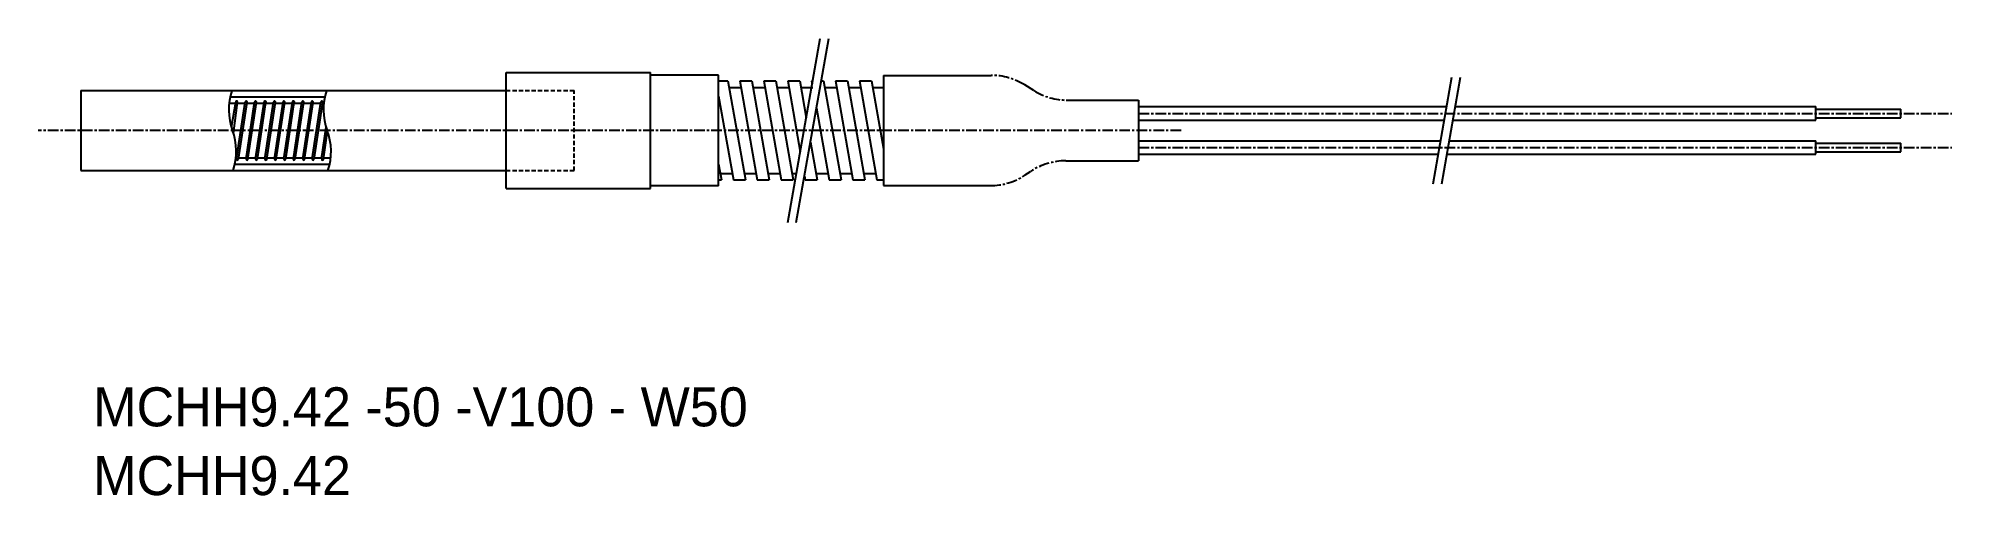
# Model space of a CAD drawing. Extents: x -6 to 219, y 0 to 54.
import ezdxf

# ---------------------------------------------------------------- set-up
doc = ezdxf.new("R2010")
doc.units = 0
doc.linetypes.add('CENTER', pattern=[2, 1.25, -0.25, 0.25, -0.25])
doc.linetypes.add('DASHED', pattern=[0.75, 0.5, -0.25])
doc.layers.get('0').update_dxf_attribs({"linetype": 'CONTINUOUS'})
doc.layers.add('CENTER', color=1, linetype='CENTER')

msp = doc.modelspace()

# ---------------------------------------------------------------- linework, layer by layer
at = {"color": 3, "linetype": 'CONTINUOUS'}
for p, q in [((81.68, 31.99), (85.49, 53.61)), ((82.68, 31.99), (86.49, 53.61)), ((157.57, 36.55), (159.77, 49.05)), ((158.57, 36.55), (160.77, 49.05)), ((16.01, 46.02), (16.75, 46.02)), ((16.13, 46.76), (27.27, 46.76)), ((16.27, 43.2), (16.77, 46.13)), ((16.49, 42.43), (16.99, 46.09)), ((16.87, 39.47), (17.88, 46.13)), ((16.97, 46.02), (17.86, 46.02)), ((17.09, 39.44), (18.1, 46.09)), ((17.98, 39.47), (18.99, 46.13)), ((18.09, 46.02), (18.97, 46.02)), ((18.2, 39.44), (19.21, 46.09)), ((19.09, 39.47), (20.1, 46.13)), ((19.2, 46.02), (20.09, 46.02)), ((19.31, 39.44), (20.32, 46.09)), ((20.2, 39.47), (21.22, 46.13)), ((20.31, 46.02), (21.2, 46.02)), ((20.42, 39.44), (21.43, 46.09)), ((21.32, 39.47), (22.33, 46.13)), ((21.42, 46.02), (22.31, 46.02)), ((21.53, 39.44), (22.54, 46.09)), ((22.43, 39.47), (23.44, 46.13)), ((22.53, 46.02), (23.42, 46.02)), ((22.64, 39.44), (23.65, 46.09)), ((23.54, 39.47), (24.55, 46.13)), ((23.64, 46.02), (24.53, 46.02)), ((23.76, 39.44), (24.77, 46.09)), ((24.65, 39.47), (25.66, 46.13)), ((24.75, 46.02), (25.64, 46.02)), ((24.87, 39.44), (25.88, 46.09)), ((25.76, 39.47), (26.77, 46.13)), ((25.87, 46.02), (26.75, 46.02)), ((25.98, 39.44), (26.99, 46.09)), ((26.98, 46.02), (27.15, 46.02)), ((26.87, 39.47), (27.41, 43.19)), ((27.09, 39.44), (27.54, 42.73)), ((16.65, 38.85), (27.78, 38.85)), ((16.88, 39.55), (16.76, 39.55)), ((17.99, 39.55), (17.11, 39.55)), ((19.11, 39.55), (18.22, 39.55)), ((20.22, 39.55), (19.33, 39.55)), ((21.33, 39.55), (20.44, 39.55)), ((22.44, 39.55), (21.55, 39.55)), ((23.55, 39.55), (22.66, 39.55)), ((24.66, 39.55), (23.77, 39.55)), ((25.77, 39.55), (24.89, 39.55)), ((26.89, 39.55), (26, 39.55)), ((27.89, 39.55), (27.11, 39.55))]:
    msp.add_line(p, q, dxfattribs=at)
at = {"color": 7, "linetype": 'CONTINUOUS'}
for p, q in [((48.55, 49.6), (65.55, 49.6)), ((48.55, 36), (48.55, 49.6)), ((65.55, 36), (65.55, 49.6)), ((-1.45, 47.51), (48.55, 47.51)), ((-1.45, 47.51), (-1.45, 38.09)), ((73.55, 49.3), (65.55, 49.3)), ((73.55, 36.3), (73.55, 49.3)), ((73.55, 48.61), (74.64, 48.61)), ((74.64, 48.61), (76.69, 36.99)), ((74.77, 47.86), (76.18, 47.86)), ((76.04, 48.61), (77.45, 48.61)), ((76.04, 48.61), (78.09, 36.99)), ((77.45, 48.61), (79.5, 36.99)), ((77.58, 47.86), (78.99, 47.86)), ((78.86, 48.61), (80.91, 36.99)), ((78.86, 48.61), (80.26, 48.61)), ((80.26, 48.61), (82.31, 36.99)), ((80.4, 47.86), (81.8, 47.86)), ((81.67, 48.61), (83.08, 48.61)), ((81.67, 48.61), (83.14, 40.28)), ((83.08, 48.61), (83.84, 44.27)), ((83.21, 47.86), (84.61, 47.86)), ((84.48, 48.61), (84.54, 48.26)), ((84.48, 48.61), (84.61, 48.61)), ((85.61, 48.61), (85.89, 48.61)), ((85.89, 48.61), (87.94, 36.99)), ((86.02, 47.86), (87.43, 47.86)), ((87.29, 48.61), (88.7, 48.61)), ((87.29, 48.61), (89.34, 36.99)), ((88.7, 48.61), (90.75, 36.99)), ((88.83, 47.86), (90.24, 47.86)), ((90.11, 48.61), (91.51, 48.61)), ((90.11, 48.61), (92.16, 36.99)), ((91.51, 48.61), (92.92, 40.63)), ((91.65, 47.86), (92.92, 47.86)), ((92.92, 49.27), (105.6, 49.27)), ((92.92, 49.27), (92.92, 36.33)), ((110.62, 47.48), (109.54, 48.15)), ((73.55, 46.83), (75.28, 36.99)), ((85.04, 45.42), (86.53, 36.99)), ((114.56, 46.36), (122.92, 46.36)), ((122.92, 46.36), (122.92, 39.24)), ((122.92, 45.6), (159.16, 45.6)), ((160.16, 45.6), (202.55, 45.6)), ((202.55, 44), (202.55, 45.6)), ((202.55, 45.3), (212.55, 45.3)), ((212.55, 44.3), (212.55, 45.3)), ((122.92, 44), (158.88, 44)), ((159.88, 44), (202.55, 44)), ((202.55, 44.3), (212.55, 44.3)), ((84.34, 41.44), (85.13, 36.99)), ((122.92, 41.6), (158.46, 41.6)), ((159.46, 41.6), (202.55, 41.6)), ((202.55, 40), (202.55, 41.6)), ((202.55, 41.3), (212.55, 41.3)), ((212.55, 40.3), (212.55, 41.3)), ((73.55, 38.86), (73.88, 36.99)), ((114.37, 39.24), (122.92, 39.24)), ((122.92, 40), (158.18, 40)), ((159.18, 40), (202.55, 40)), ((202.55, 40.3), (212.55, 40.3)), ((-1.45, 38.09), (48.55, 38.09)), ((48.55, 36), (65.55, 36)), ((73.55, 36.3), (65.55, 36.3)), ((73.55, 36.99), (73.88, 36.99)), ((73.74, 37.74), (75.15, 37.74)), ((75.28, 36.99), (76.69, 36.99)), ((76.56, 37.74), (77.96, 37.74)), ((78.09, 36.99), (79.5, 36.99)), ((79.37, 37.74), (80.77, 37.74)), ((80.91, 36.99), (82.31, 36.99)), ((82.18, 37.74), (82.69, 37.74)), ((83.64, 37.45), (83.72, 36.99)), ((83.72, 36.99), (85.13, 36.99)), ((84.99, 37.74), (86.4, 37.74)), ((86.53, 36.99), (87.94, 36.99)), ((87.81, 37.74), (89.21, 37.74)), ((89.34, 36.99), (90.75, 36.99)), ((90.62, 37.74), (92.02, 37.74)), ((92.16, 36.99), (92.92, 36.99)), ((92.92, 36.33), (105.47, 36.33)), ((109.61, 37.58), (110.22, 37.99))]:
    msp.add_line(p, q, dxfattribs=at)
at = {"color": 3, "linetype": 'DASHED'}
for p, q in [((48.55, 47.51), (56.55, 47.51)), ((56.55, 38.09), (56.55, 47.51)), ((48.55, 38.09), (56.55, 38.09))]:
    msp.add_line(p, q, dxfattribs=at)
at = {"color": 3, "linetype": 'CONTINUOUS'}
for centre, radius, start, end in [((22.93, 45.26), 6.99, 161.605, 200.5407), ((34.07, 45.26), 6.99, 161.605, 200.5407), ((16.88, 46.13), 0.111, 340, 180), ((17.99, 46.13), 0.111, 340, 180), ((19.1, 46.13), 0.111, 340, 180), ((20.22, 46.13), 0.111, 340, 180), ((21.33, 46.13), 0.111, 340, 180), ((22.44, 46.13), 0.111, 340, 180), ((23.55, 46.13), 0.111, 340, 180), ((24.66, 46.13), 0.111, 340, 180), ((25.77, 46.13), 0.111, 340, 180), ((26.89, 46.13), 0.111, 340, 180), ((9.71, 40.33), 7.12, 341.7671, 20.3593), ((20.85, 40.33), 7.12, 341.7671, 20.3593), ((16.97, 39.44), 0.111, 160, 360), ((18.09, 39.44), 0.111, 160, 360), ((19.2, 39.44), 0.111, 160, 360), ((20.31, 39.44), 0.111, 160, 360), ((21.42, 39.44), 0.111, 160, 360), ((22.53, 39.44), 0.111, 160, 360), ((23.64, 39.44), 0.111, 160, 360), ((24.76, 39.44), 0.111, 160, 360), ((25.87, 39.44), 0.111, 160, 360), ((26.98, 39.44), 0.111, 160, 360)]:
    msp.add_arc(centre, radius, start, end, dxfattribs=at)
at = {"color": 7, "linetype": 'CENTER'}
for centre, start, end in [((105.6, 41.77), 58.3035, 90), ((114.56, 53.86), 238.3035, 270), ((114.37, 31.74), 90, 123.5816), ((105.47, 43.83), 270, 303.5816)]:
    msp.add_arc(centre, 7.5, start, end, dxfattribs=at)
at = {"layer": 'CENTER', "color": 1, "linetype": 'CENTER'}
for p, q in [((127.92, 42.8), (-6.45, 42.8)), ((122.92, 44.8), (218.55, 44.8)), ((122.92, 40.8), (218.55, 40.8))]:
    msp.add_line(p, q, dxfattribs=at)

# ---------------------------------------------------------------- texts
for s, p in [('MCHH9.42 -50 -V100 - W50', (0, 8.07)), ('MCHH9.42', (0, 0))]:
    msp.add_text(s, height=4.583).set_placement(p)

doc.saveas('drawing.dxf')
